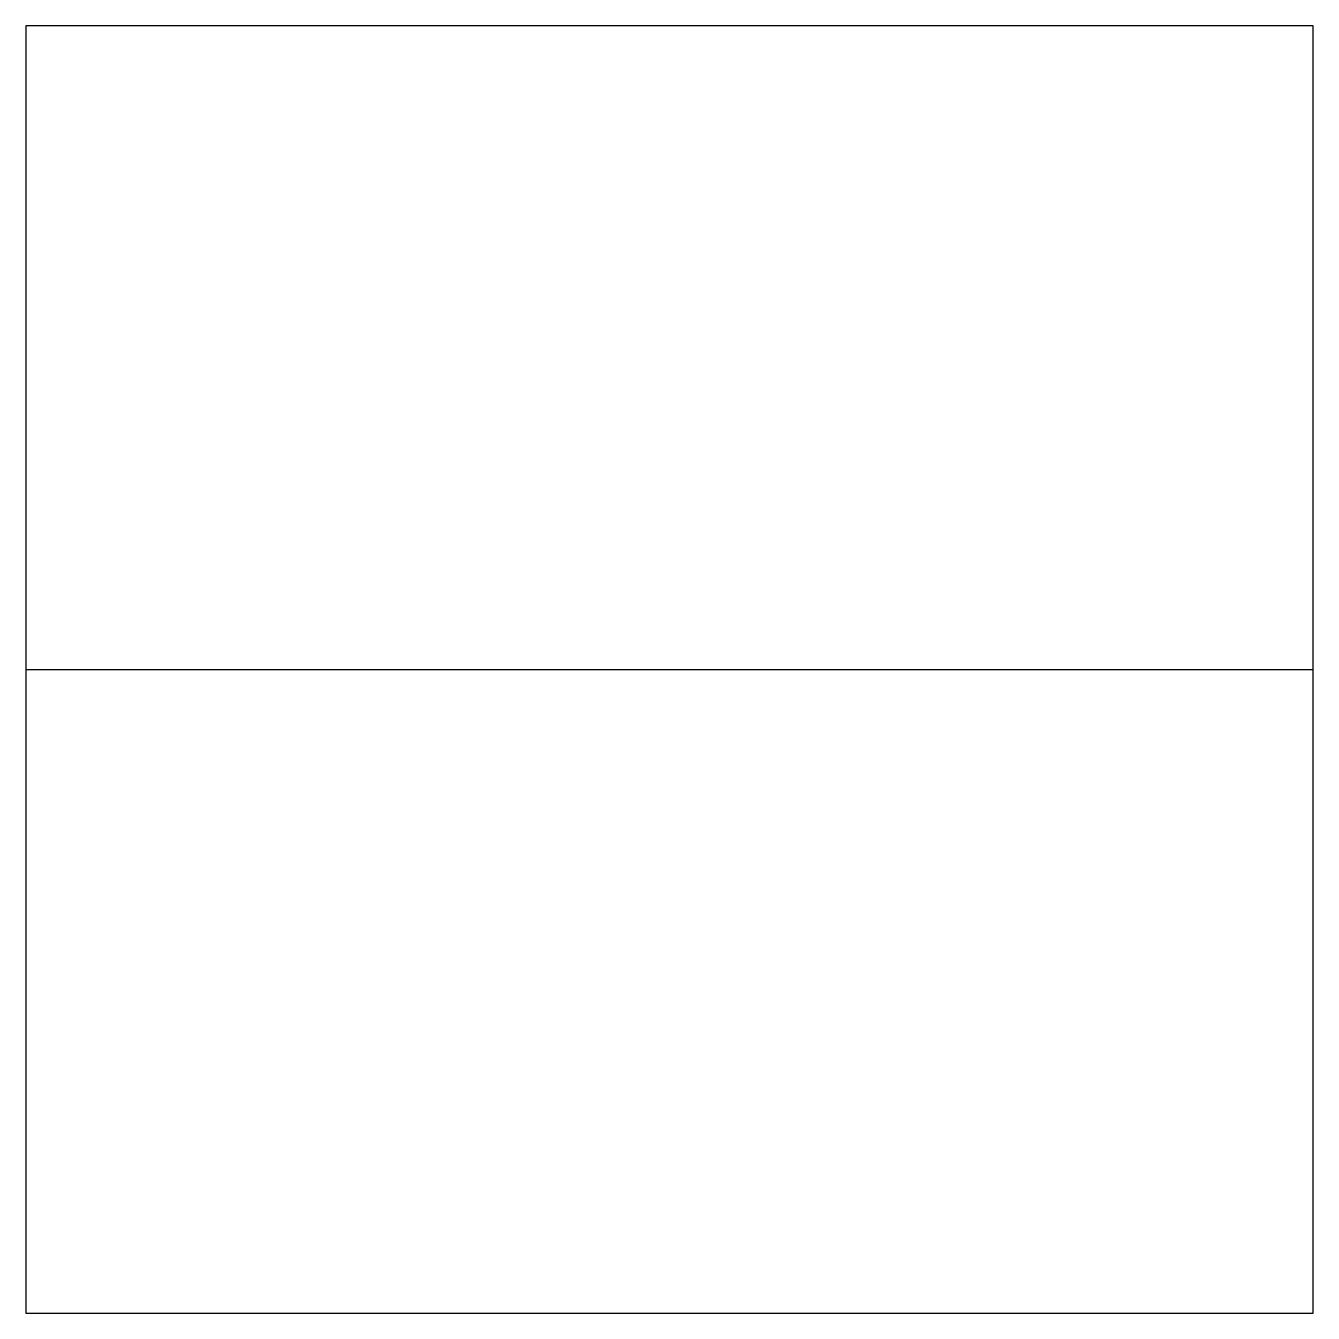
# Model space of a CAD drawing. Header units: millimetres. Extents: x 20 to 80, y 20 to 80.
import ezdxf
from ezdxf.xclip import XClip

# ---------------------------------------------------------------- set-up
doc = ezdxf.new("R2010")
doc.units = ezdxf.units.MM
doc.header["$XCLIPFRAME"] = 2

# ---------------------------------------------------------------- blocks, each defined once
blk = doc.blocks.new('F06_XCLIP_BLOCK_CLEAN')
blk.add_line((0, 50), (100, 50))
blk.add_lwpolyline([(0, 0), (100, 0), (100, 100), (0, 100)], close=True)

msp = doc.modelspace()

# ---------------------------------------------------------------- block references
ref = msp.add_blockref('F06_XCLIP_BLOCK_CLEAN', (0, 0))
XClip(ref).set_block_clipping_path([(20, 20), (80, 80)])

doc.saveas('drawing.dxf')
